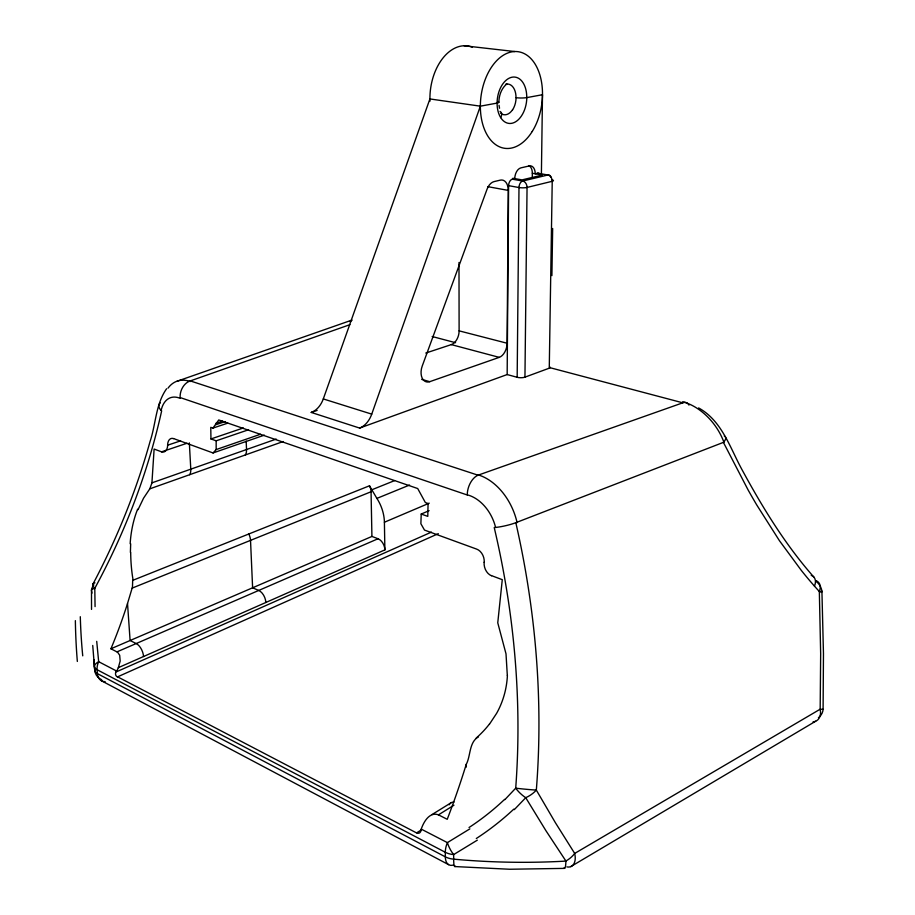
<?xml version="1.0" encoding="UTF-8"?>
<svg xmlns="http://www.w3.org/2000/svg" width="915" height="915" viewBox="0 0 915 915"><rect width="100%" height="100%" fill="white"/><g stroke="black" fill="none" stroke-linecap="round" stroke-linejoin="round"><path stroke-width="1.37" d="M173.564 438.56L213.046 452.959L216.157 449.585L216.169 440.813L210.953 438.948L210.77 427.339L212.921 428.094L227.766 423.142M507.104 343.239L508.26 190.4A12.467 7.869 -79.6 0 0 500.322 180.129L494.077 181.605A12.513 7.938 -79.5 0 0 487.032 189.268L422.204 366.126A12.581 8.155 -74.2 0 0 422.215 378.204A12.581 8.155 -74.2 0 0 429.73 381.681L499.247 357.365A12.032 7.457 -75.4 0 0 507.104 343.239L459.113 330.853A11.746 7.549 -75.4 0 1 451.301 344.612L425.761 353.064M498.309 101.828A7.755 1.247 0.1 0 1 497.005 103.109L480.352 106.174L429.913 98.946L323.292 398.929A19.638 13.679 -72.2 0 1 311.237 412.436L359.629 428.071L507.162 374.555L508.603 185.654A5.719 3.58 -79.7 0 1 512.331 179.18L514.768 178.597A9.493 5.902 -79.9 0 1 520.932 167.857L529.373 165.924A9.436 5.845 -80 0 1 535.218 173.77L537.585 173.209L547.936 174.994A5.65 3.454 -79.8 0 1 551.024 177.236M517.169 377.289L518.988 187.529A5.742 3.569 -79.7 0 1 522.717 181.021L547.936 174.994A5.639 4.289 77.3 0 1 552.225 181.296L549.263 368.185L524.947 377.152A5.513 1.727 0.6 0 1 517.169 377.289L507.162 374.555M524.947 377.152L527.051 187.438A5.742 4.3 77.1 0 0 522.717 181.021L512.331 179.18M130.388 552.443L130.685 543.807M532.29 177.544L532.336 173.278A9.425 5.845 -80 0 0 528.676 165.569M541.394 174.41L542.492 94.714L526.823 97.608A7.606 1.19 0.3 0 1 516.071 97.699A15.429 9.722 -82.1 0 1 512.56 109.857M551.905 275.632L552.66 228.476M507.322 675.487L506.006 653.859L497.76 622.806L502.278 579.675L491.538 575.649M429.101 510.662L421.22 514.047L420.877 523.723L424.491 530.082L476.669 549.114A10.877 7.903 71.1 0 1 484.218 562.348M498.847 102.206C499.018 95.366 501.397 88.32 506.864 83.917M283.238 441.522L149.786 488.839L151.913 483.006L154.12 449.048L161.566 451.838L187.083 443.226M151.936 482.846L276.193 439.086M118.332 667.664L120.174 661.03L119.682 655.266L117.623 652.235L110.921 648.769L111.458 647.488A519.8 431.8 -41.4 0 0 127.505 603.557L132.458 587.041L132.698 580.362L369.488 485.785L376.889 498.401A31.087 20.107 68 0 1 384.403 522.236L384.872 549.892L118.332 667.664L116.48 671.793L431.423 532.118M420.957 829.985C423.027 823.168 429.112 811.273 438.457 814.853L447.229 819.302L447.835 817.724A657.13 460.954 -55.9 0 0 466.238 764.345C470.802 756.007 468.903 742.157 478.465 736.861M359.629 428.071A20.153 13.576 -72.4 0 0 371.742 414.129L480.352 106.174M138.028 509.701L143.564 498.172L149.82 488.804M421.289 829.15L447.389 842.612A16.699 7.171 63 0 0 453.657 854.587L453.668 859.151A16.836 2.127 -85.2 0 0 455.338 866.15M116.765 671.13L98.671 661.694L96.716 641.346M92.838 584.308C116.903 538.844 136.244 490.943 150.094 441.396C155.893 424.137 155.699 404.007 166.61 388.749M489.491 724.154L496.593 713.38A85.324 70.592 78.8 0 0 504.828 692.712A79.056 65.32 78.8 0 0 507.402 675.499M821.041 592.474L822.288 591.399M212.921 428.094L218.754 419.962L417.709 488.541L425.361 502.552L428.071 503.502L427.785 516.38L421.22 514.047M504.863 799.653L515.705 788.181C522.271 700.89 514.299 612.695 494.226 527.566A16.31 2.619 -12.9 0 0 515.82 522.694L723.399 442.38A14.549 5.421 -25.1 0 0 724.268 435.998M514.276 809.649L525.736 797.697A16.55 8.292 -31.3 0 0 536.327 790.091C543.453 700.604 535.801 610.133 515.82 522.694M549.263 368.185A5.421 1.681 0.9 0 0 550.132 367.727L549.743 366.698M550.132 367.727L682.807 402.817A14.388 7.629 -74.8 0 1 688.995 405.116M469.853 828.876L447.389 842.612A16.733 9.07 -65 0 0 445.308 852.288L445.331 856.852A16.733 9.047 -64.9 0 0 453.291 865.075M477.321 840.164L453.657 854.587A16.218 9.402 -0.3 0 1 445.308 852.288L97.093 669.723A13.714 6.222 -6.7 0 1 94.428 666.623L92.735 645.464M421.266 829.951L416.531 832.902L117.6 676.837L438.308 533.662M438.457 814.853L453.943 805.211M432.063 814.533L450.832 802.913M570.72 866.654L815.62 721.249M117.017 651.857L378.021 538.752A9.356 6.05 67 0 1 384.872 549.892M110.921 648.769L371.925 536.442L378.021 538.752M384.403 522.236L429.249 503.17M376.889 498.401L409.565 485.041M132.183 588.105L371.055 491.755A9.379 6.119 68.5 0 0 369.488 485.785M371.684 489.834L394.559 480.627M478.03 475.194A16.195 9.871 -71.6 0 0 467.268 494.992L180.141 397.556A13.885 10.385 -70.2 0 1 190.297 380.915L478.03 475.194L682.807 402.817M190.297 380.915L349.896 324.676M177.098 381.223L352.023 320.056M216.157 449.585L260.489 434.248M213.046 452.959L264.366 435.14M311.237 412.436L317.139 410.4M216.169 440.813L248.56 429.764M210.953 438.948L243.344 427.957M180.587 440.858L167.594 445.205A9.184 5.604 76.5 0 1 173.553 438.605M215.826 423.359L222.574 421.129M215.871 424.697L225.33 421.563M822.219 591.422L819.337 591.548L814.464 586.126A449.562 251.648 80.2 0 1 801.311 570.4L779.443 540.708L756.785 505.023A570.274 307.566 79 0 1 748.138 490.017L723.399 442.38M564.498 868.381L509.655 869.25L454.869 866.562M823.145 709.377L820.172 709.205L574.689 853.432A16.333 9.322 -35.7 0 1 565.893 861.004A16.882 2.23 86 0 1 564.017 867.958M464.065 45.75L514.722 51.537M532.336 173.278L542.458 175.017L522.042 179.889L512.846 178.265M508.603 185.654L518.988 187.529A5.707 1.19 0.4 0 0 527.051 187.438L552.225 181.296A5.616 1.144 0.5 0 0 552.111 179.832M487.672 186.637L508.26 190.4M432.154 336.514L455.601 342.713M451.301 344.612L499.247 357.365M421.678 379.359L429.73 381.681M323.292 398.929L371.742 414.129M101.256 680.668L448.579 864.641M698.614 407.93C721.649 420.568 729.838 447.183 741.55 468.835C762.275 507.07 785.116 544.516 813.973 577.216M565.893 861.004L545.912 830.671L525.736 797.697A16.767 6.714 43.1 0 1 515.705 788.181A16.493 0.583 5.4 0 0 536.327 790.091L555.359 822.654L574.689 853.432A16.836 9.905 61.9 0 1 566.9 866.917M91.969 593.16L91.489 590.495A13.45 10.294 -12.2 0 1 93.902 584.868M499.018 105.317L499.544 108.256M127.528 603.557L130.102 640.523L136.198 643.542A10.717 5.764 67.8 0 1 143.552 656.524M189.336 442.894L190.789 469.121A10.545 6.165 70.7 0 1 189.645 474.713M246.158 441.087L246.535 449.517A10.225 6.233 70.7 0 1 245.3 454.972M95.069 606.599L94.794 588.322A13.21 4.472 26.4 0 1 94.931 582.844M371.055 491.755L371.925 536.442M91.534 609.413L91.489 590.495A13.405 2.665 -1.6 0 1 94.794 588.322C125.023 532.587 147.921 472.781 161.658 410.858A13.828 7.309 11.5 0 1 160.308 402.783M466.261 764.345L466.261 767.113M458.987 262.514L459.113 330.853M429.97 101.188A47.569 30.95 -82.5 0 1 472.437 47.248M526.743 97.539A23.264 14.606 -82.1 0 0 512.103 77.192A23.264 14.606 -82.1 0 0 497.097 103.006A23.264 14.606 -82.1 0 0 505.64 122.404A23.264 14.606 -82.1 0 0 521.539 115.816A23.207 14.571 -82.1 0 0 526.8 97.608M478.03 474.816A53.745 37.995 67.9 0 1 517.089 522.614M168.028 388.143A45.933 28.033 70.3 0 1 190.32 381.521M813.08 721.832A14.503 10.202 57.6 0 0 820.172 709.205L820.663 653.699L819.337 591.548A13.862 9.184 -41.2 0 0 815.986 580.636M811.228 575.352A13.908 9.024 -40.1 0 1 814.464 586.126M682.682 401.708A48.838 33.203 52.5 0 1 723.937 442.357M105.168 681.675A13.794 9.756 -59.5 0 1 97.39 673.623A13.702 6.256 -6.8 0 1 94.725 670.512L94.428 666.623A13.725 5.902 -8.4 0 1 98.671 661.694A13.794 9.768 -59.6 0 0 97.093 669.723L97.39 673.623L445.331 856.852A16.195 9.436 -0.3 0 0 453.668 859.151A365.508 175.383 0.9 0 0 565.916 861.095M467.268 494.821A37.79 27.61 67.2 0 1 495.587 527.417M161.143 410.4A32.265 18.895 70.9 0 1 180.164 398.357M94.016 659.624A353.247 164.071 -0.4 0 0 94.851 670.501A13.759 11.918 -16.1 0 0 101.656 679.731M818.422 717.749A14.251 12.444 2.7 0 0 823.1 709.365L823.466 653.642L821.922 591.365A14.24 12.913 33.9 0 0 815.791 581.151M77.34 661.442A300.429 119.419 -82.8 0 1 75.362 620.633M82.739 655.849A282.14 114.238 -83.6 0 1 80.291 616.699M513.83 809.112A316.99 291.267 63.7 0 1 476.303 838.506M504.623 799.367A298.828 272.716 63.7 0 1 469.018 827.526M349.988 321.497A41.701 25.906 54.4 0 1 351.635 320.49M537.585 173.209A5.627 3.454 -79.9 0 1 540.067 174.239M248.8 533.994A10.054 6.005 68.8 0 1 250.527 540.376L252.609 587.796L258.739 590.45A10.031 5.948 67.4 0 1 265.842 602.482M491.538 575.741A10.98 7.995 72.6 0 1 484.138 562.313M117.509 677.043A3.877 3.431 -73.3 0 1 116.045 671.576M421.129 830.065A4.621 3.294 78.1 0 1 416.588 832.719M489.422 724.074A121.089 99.426 81 0 1 476.212 738.028M130.159 543.75A69.231 38.35 -87.8 0 1 137.627 509.197M133.098 580.099A97.985 53.482 -87.4 0 1 130.696 552.397M449.139 804.8A13.062 8.029 60.6 0 1 454.034 802.043M167.674 445.228A9.127 5.696 77.5 0 1 161.566 451.838M500.036 111.424A7.743 4.781 -33.2 0 1 500.597 117.6M505.549 84.306A15.463 9.756 -82.1 0 1 516.014 97.665M512.56 109.72A15.463 9.756 -82.1 0 1 500.791 113.334M532.233 131.474A48.77 30.63 -82.1 0 0 521.012 52.327A48.77 30.63 -82.1 0 0 481.038 116.228A48.77 30.63 -82.1 0 0 532.233 131.474"/></g></svg>
